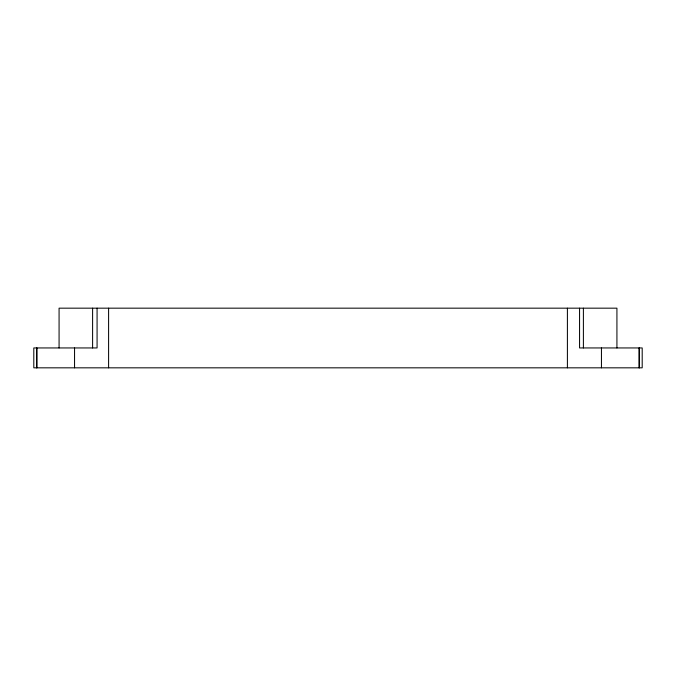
<?xml version="1.0" encoding="UTF-8"?>
<svg xmlns="http://www.w3.org/2000/svg" width="676" height="676" viewBox="0 0 676 676"><rect width="100%" height="100%" fill="white"/><g stroke="black" fill="none" stroke-linecap="round" stroke-linejoin="round"><path stroke-width="1.01" d="M639.395 347.946L639.395 367.829M639.048 347.946L639.048 367.829M616.926 347.946L616.926 308.171L59.074 308.171L59.074 347.946M601.446 347.946L601.446 367.829M583.396 308.171L583.396 347.946M579.56 308.171L579.56 347.946L642.2 347.946L642.2 367.829L33.8 367.829L33.8 347.946L97.074 347.946L97.074 308.171M567.401 308.171L567.401 367.829M108.599 308.171L108.599 367.829M92.604 308.171L92.604 347.946M74.554 347.946L74.554 367.829M36.952 347.946L36.952 367.829M36.605 347.946L36.605 367.829"/></g></svg>
